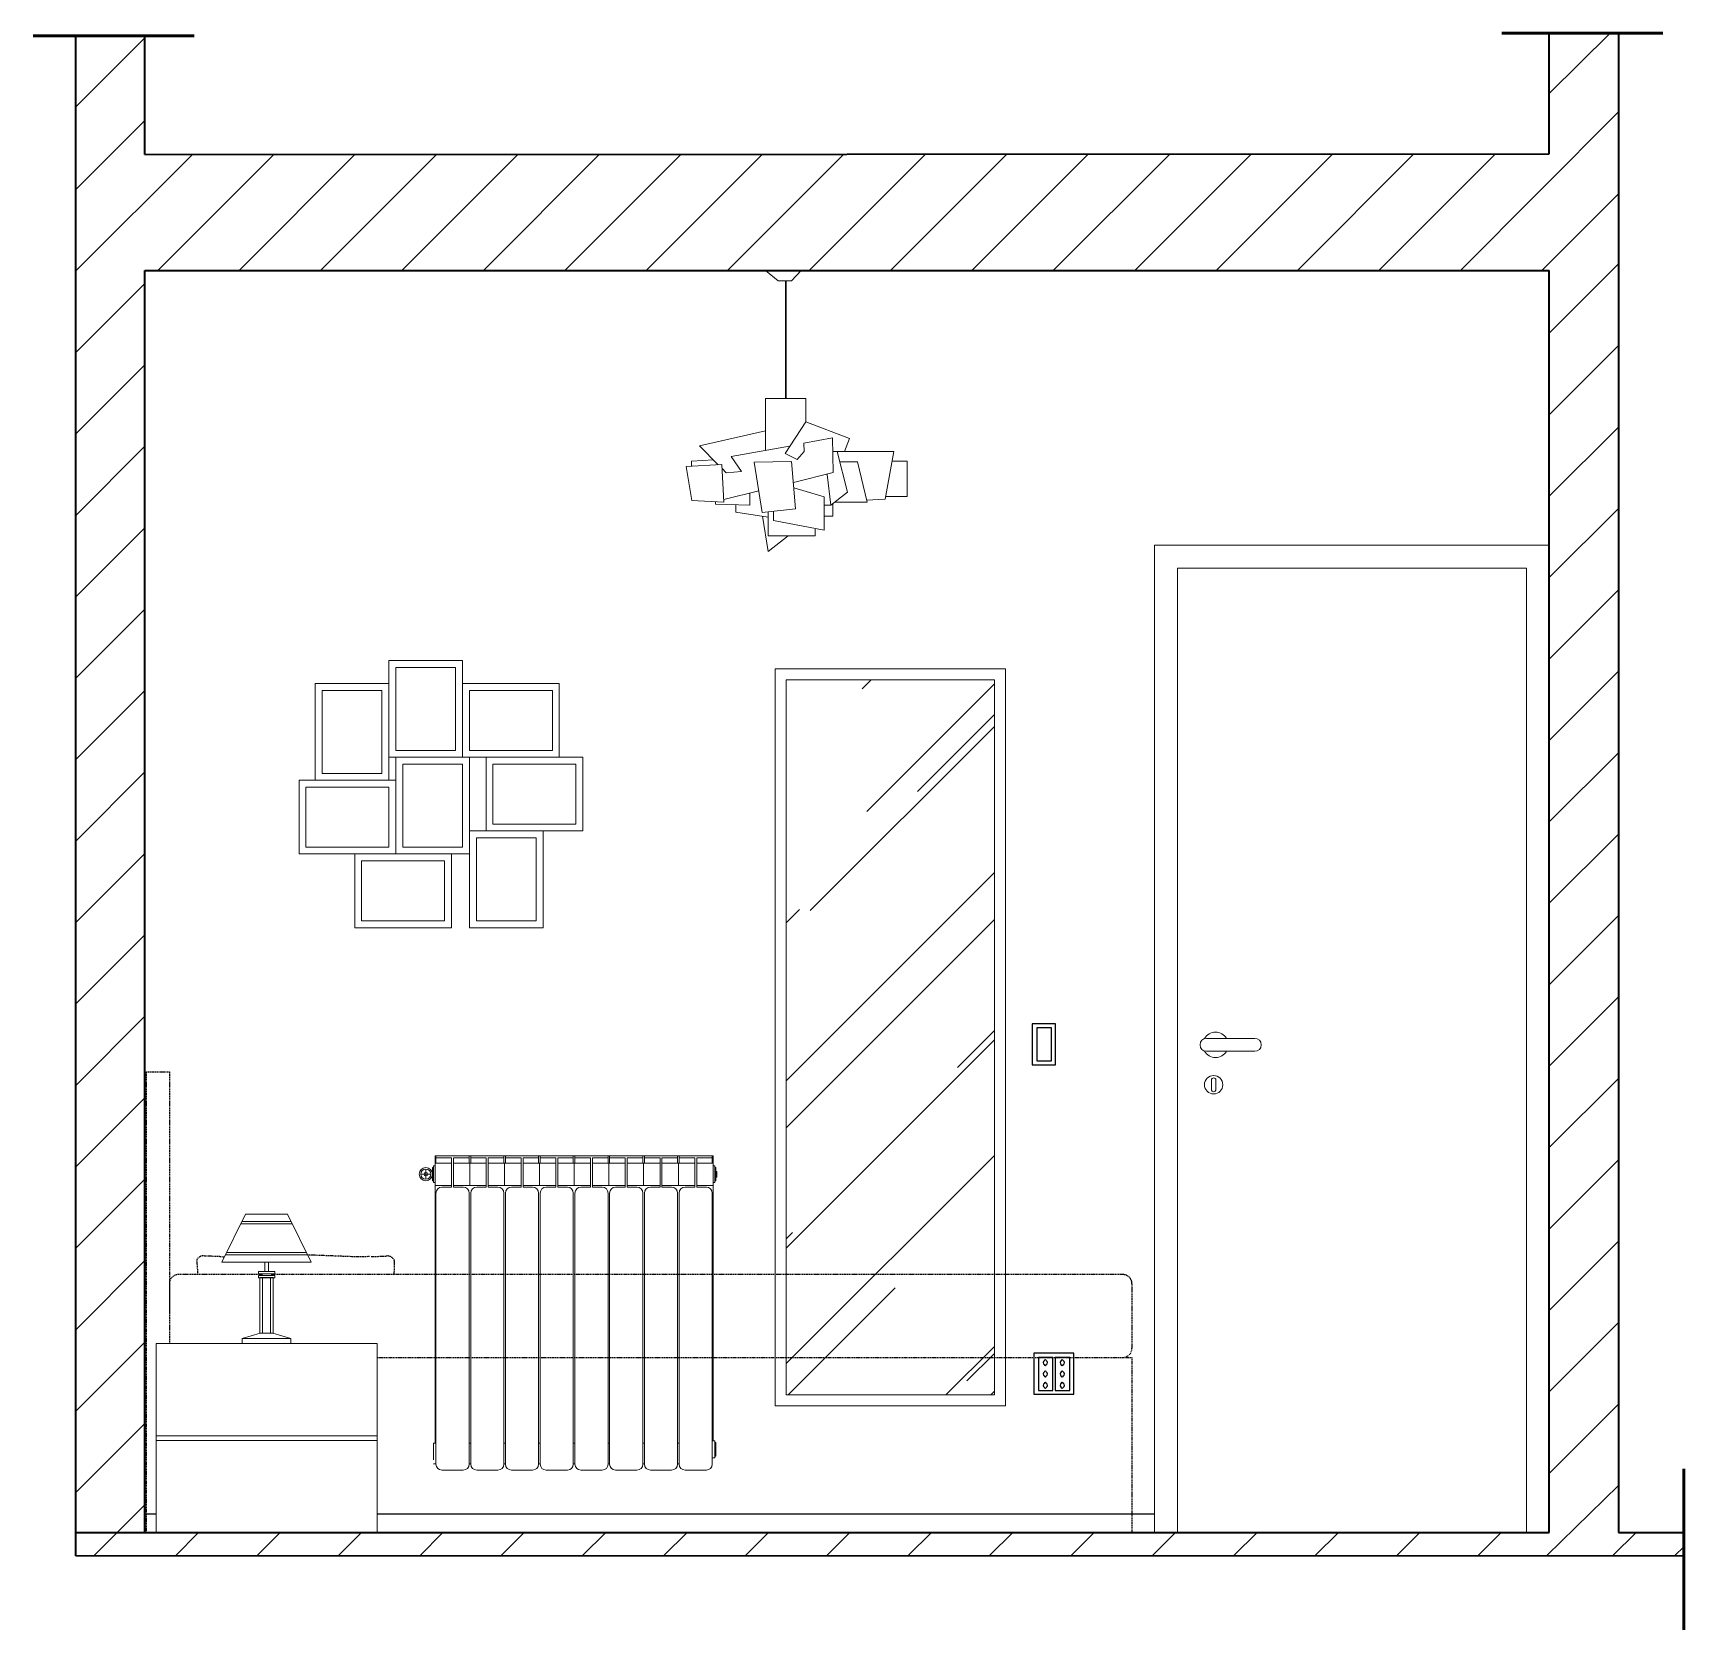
# Model space of a CAD drawing. Header units: millimetres. Extents: x 3179 to 4333, y 961 to 2155.
# Drawn here: x 3582.8 to 3941.2, y 1353.1 to 1699.7 of the extents above; entities that cross this region are included whole.
import ezdxf

# ---------------------------------------------------------------- set-up
doc = ezdxf.new("R2010")
doc.units = ezdxf.units.MM
doc.linetypes.add('ACAD_ISO10W100', pattern=[18, 12, -3, 0, -3])
doc.linetypes.add('HIDDEN', pattern=[0.375, 0.25, -0.125])
for name, color, linetype, lineweight in [('A-FURN', 8, 'Continuous', 18), ('A-GLAZ-FULL', 4, 'Continuous', 25), ('A-WALL-FULL-EXT', 3, 'Continuous', 35), ('A-WALL-FULL-EXTR', 3, 'Continuous', 35), ('linee guida', 1, 'Continuous', 18), ('QUOTE', 5, 'Continuous', 13)]:
    doc.layers.add(name, color=color, linetype=linetype, lineweight=lineweight)
doc.layers.add('A-FURN2', color=2, linetype='Continuous')
doc.layers.add('TRATTEGGIO', color=249, linetype='ACAD_ISO10W100')

msp = doc.modelspace()

# ---------------------------------------------------------------- hatches: boundary and pattern name
at = {"layer": 'A-FURN'}
h = msp.add_hatch(dxfattribs=at)
h.set_pattern_fill('AR-RROOF', color=256, scale=1.424819, angle=45, style=0)
h.set_pattern_definition([(45, (-742009.27, -295283.046), (30.7085711, 81.889523), [542.855972, -72.380796, 180.95199, -36.190398]), (45, (-741988.03, -295236.216), (-59.625809, 8.444857), [108.571194, -11.942831, 217.142389, -27.142799]), (45, (-742018.226, -295248.5), (115.9248561, 150.2160939), [289.523185, -50.6665574, 144.761593, -36.190398])])
h.paths.add_polyline_path([(3746.32, 1559.29), (3791.52, 1559.29), (3791.52, 1404.09), (3746.32, 1404.09)])

# ---------------------------------------------------------------- linework, layer by layer
msp.add_line((3607.04, 1378.22), (3607.04, 1378.22))
for p, q in [((3912, 1374.22), (3912, 1576.22)), ((3660.04, 1537.51), (3660.04, 1563.51)), ((3660.04, 1563.51), (3674.54, 1563.51)), ((3674.54, 1563.51), (3676.04, 1563.51)), ((3676.04, 1557.01), (3676.04, 1563.51)), ((3674.54, 1562.01), (3661.54, 1562.01)), ((3661.54, 1562.01), (3661.54, 1544.01)), ((3674.54, 1544.01), (3674.54, 1562.01)), ((3644.04, 1537.51), (3644.04, 1558.51)), ((3644.04, 1558.51), (3658.54, 1558.51)), ((3658.54, 1557.01), (3645.54, 1557.01)), ((3645.54, 1557.01), (3645.54, 1539.01)), ((3658.54, 1558.51), (3660.04, 1558.51)), ((3658.54, 1539.01), (3658.54, 1557.01)), ((3676.04, 1558.51), (3697.04, 1558.51)), ((3676.04, 1542.51), (3676.04, 1557.01)), ((3695.54, 1557.01), (3677.54, 1557.01)), ((3677.54, 1557.01), (3677.54, 1544.01)), ((3695.54, 1544.01), (3695.54, 1557.01)), ((3697.04, 1558.51), (3697.04, 1542.51)), ((3660.04, 1552.01), (3660.04, 1553.51)), ((3660.04, 1542.51), (3676.04, 1542.51)), ((3661.54, 1544.01), (3674.54, 1544.01)), ((3661.54, 1521.51), (3661.54, 1542.51)), ((3702.14, 1542.51), (3676.04, 1542.51)), ((3676.04, 1542.51), (3677.54, 1542.51)), ((3677.54, 1544.01), (3695.54, 1544.01)), ((3677.54, 1542.51), (3677.54, 1521.51)), ((3681.14, 1541.01), (3681.14, 1542.51)), ((3702.14, 1542.51), (3702.14, 1526.51)), ((3645.54, 1539.01), (3658.54, 1539.01)), ((3676.04, 1541.01), (3663.04, 1541.01)), ((3663.04, 1541.01), (3663.04, 1523.01)), ((3676.04, 1523.01), (3676.04, 1541.01)), ((3681.14, 1526.51), (3681.14, 1541.01)), ((3700.64, 1541.01), (3682.64, 1541.01)), ((3682.64, 1541.01), (3682.64, 1528.01)), ((3700.64, 1528.01), (3700.64, 1541.01)), ((3640.54, 1536.01), (3640.54, 1537.51)), ((3640.54, 1537.51), (3661.54, 1537.51)), ((3640.54, 1521.51), (3640.54, 1536.01)), ((3660.04, 1536.01), (3642.04, 1536.01)), ((3642.04, 1536.01), (3642.04, 1523.01)), ((3660.04, 1523.01), (3660.04, 1536.01)), ((3661.54, 1537.51), (3661.54, 1521.51)), ((3682.64, 1528.01), (3700.64, 1528.01)), ((3677.54, 1526.51), (3702.14, 1526.51)), ((3692.04, 1525.01), (3679.04, 1525.01)), ((3679.04, 1525.01), (3679.04, 1507.01)), ((3692.04, 1507.01), (3692.04, 1525.01)), ((3693.54, 1526.51), (3693.54, 1505.51)), ((3640.54, 1521.51), (3661.54, 1521.51)), ((3642.04, 1523.01), (3660.04, 1523.01)), ((3652.63, 1520.01), (3652.63, 1521.51)), ((3652.63, 1505.51), (3652.63, 1520.01)), ((3672.13, 1520.01), (3654.13, 1520.01)), ((3654.13, 1520.01), (3654.13, 1507.01)), ((3677.54, 1521.51), (3661.54, 1521.51)), ((3663.04, 1523.01), (3676.04, 1523.01)), ((3672.13, 1507.01), (3672.13, 1520.01)), ((3673.63, 1521.51), (3673.63, 1505.51)), ((3677.54, 1505.51), (3677.54, 1521.51)), ((3654.13, 1507.01), (3672.13, 1507.01)), ((3679.04, 1507.01), (3692.04, 1507.01)), ((3652.63, 1505.51), (3673.63, 1505.51)), ((3693.54, 1505.51), (3677.54, 1505.51)), ((3670.1, 1423.75), (3670.1, 1455.99)), ((3677.64, 1455.99), (3670.1, 1455.99)), ((3670.27, 1454.39), (3670.27, 1455.99)), ((3673.65, 1455.55), (3670.27, 1455.55)), ((3673.65, 1449.2), (3673.65, 1455.55)), ((3677.47, 1455.55), (3674.08, 1455.55)), ((3674.08, 1449.2), (3674.08, 1455.55)), ((3677.47, 1454.39), (3677.47, 1455.99)), ((3677.64, 1455.99), (3685.18, 1455.99)), ((3677.81, 1454.39), (3677.81, 1455.99)), ((3677.81, 1455.55), (3681.19, 1455.55)), ((3681.19, 1449.2), (3681.19, 1455.55)), ((3681.63, 1455.55), (3685.01, 1455.55)), ((3681.63, 1449.2), (3681.63, 1455.55)), ((3685.01, 1454.39), (3685.01, 1455.99)), ((3692.72, 1455.99), (3685.18, 1455.99)), ((3685.36, 1454.39), (3685.36, 1455.99)), ((3688.74, 1455.55), (3685.36, 1455.55)), ((3688.74, 1449.2), (3688.74, 1455.55)), ((3692.55, 1455.55), (3689.17, 1455.55)), ((3689.17, 1449.2), (3689.17, 1455.55)), ((3692.55, 1454.39), (3692.55, 1455.99)), ((3692.72, 1455.99), (3700.27, 1455.99)), ((3692.9, 1454.39), (3692.9, 1455.99)), ((3692.9, 1455.55), (3696.28, 1455.55)), ((3696.28, 1449.2), (3696.28, 1455.55)), ((3696.71, 1455.55), (3700.09, 1455.55)), ((3696.71, 1449.2), (3696.71, 1455.55)), ((3700.09, 1454.39), (3700.09, 1455.99)), ((3707.81, 1455.99), (3700.27, 1455.99)), ((3700.44, 1454.39), (3700.44, 1455.99)), ((3703.82, 1455.55), (3700.44, 1455.55)), ((3703.82, 1449.2), (3703.82, 1455.55)), ((3707.64, 1455.55), (3704.26, 1455.55)), ((3704.26, 1449.2), (3704.26, 1455.55)), ((3707.64, 1454.39), (3707.64, 1455.99)), ((3707.81, 1455.99), (3715.35, 1455.99)), ((3707.98, 1454.39), (3707.98, 1455.99)), ((3707.98, 1455.55), (3711.36, 1455.55)), ((3711.36, 1449.2), (3711.36, 1455.55)), ((3711.8, 1455.55), (3715.18, 1455.55)), ((3711.8, 1449.2), (3711.8, 1455.55)), ((3715.18, 1454.39), (3715.18, 1455.99)), ((3722.9, 1455.99), (3715.35, 1455.99)), ((3715.53, 1454.39), (3715.53, 1455.99)), ((3718.91, 1455.55), (3715.53, 1455.55)), ((3718.91, 1449.2), (3718.91, 1455.55)), ((3722.72, 1455.55), (3719.34, 1455.55)), ((3719.34, 1449.2), (3719.34, 1455.55)), ((3722.72, 1454.39), (3722.72, 1455.99)), ((3722.9, 1455.99), (3730.44, 1455.99)), ((3723.07, 1454.39), (3723.07, 1455.99)), ((3723.07, 1455.55), (3726.45, 1455.55)), ((3726.45, 1449.2), (3726.45, 1455.55)), ((3726.88, 1455.55), (3730.26, 1455.55)), ((3726.88, 1449.2), (3726.88, 1455.55)), ((3730.26, 1454.39), (3730.26, 1455.99)), ((3730.44, 1423.75), (3730.44, 1455.99)), ((3666.96, 1452), (3669.16, 1452)), ((3668.06, 1450.9), (3668.06, 1453.09)), ((3669.72, 1453.48), (3669.48, 1453.48)), ((3669.48, 1452.62), (3669.48, 1453.48)), ((3669.48, 1450.55), (3669.48, 1452.62)), ((3669.72, 1450.19), (3669.72, 1453.84)), ((3670.1, 1453.84), (3669.72, 1453.84)), ((3670.1, 1454.41), (3670.1, 1449.59)), ((3670.1, 1454.41), (3670.1, 1449.59)), ((3673.65, 1454.39), (3670.1, 1454.39)), ((3677.64, 1454.39), (3674.08, 1454.39)), ((3677.64, 1454.39), (3681.19, 1454.39)), ((3677.64, 1454.39), (3677.64, 1449.53)), ((3677.64, 1454.39), (3677.64, 1449.53)), ((3681.63, 1454.39), (3685.18, 1454.39)), ((3688.74, 1454.39), (3685.18, 1454.39)), ((3685.18, 1454.39), (3685.18, 1449.53)), ((3685.18, 1454.39), (3685.18, 1449.53)), ((3685.18, 1454.39), (3685.18, 1449.53)), ((3685.18, 1454.39), (3685.18, 1449.53)), ((3692.72, 1454.39), (3689.17, 1454.39)), ((3692.72, 1454.39), (3692.72, 1449.53)), ((3692.72, 1454.39), (3696.28, 1454.39)), ((3692.72, 1454.39), (3692.72, 1449.53)), ((3696.71, 1454.39), (3700.27, 1454.39)), ((3700.27, 1454.39), (3700.27, 1449.53)), ((3700.27, 1454.39), (3700.27, 1449.53)), ((3703.82, 1454.39), (3700.27, 1454.39)), ((3700.27, 1454.39), (3700.27, 1449.53)), ((3700.27, 1454.39), (3700.27, 1449.53)), ((3707.81, 1454.39), (3704.26, 1454.39)), ((3707.81, 1454.39), (3711.36, 1454.39)), ((3707.81, 1454.39), (3707.81, 1449.53)), ((3707.81, 1454.39), (3707.81, 1449.53)), ((3711.8, 1454.39), (3715.35, 1454.39)), ((3715.35, 1454.39), (3715.35, 1449.53)), ((3715.35, 1454.39), (3715.35, 1449.53)), ((3718.91, 1454.39), (3715.35, 1454.39)), ((3715.35, 1454.39), (3715.35, 1449.53)), ((3715.35, 1454.39), (3715.35, 1449.53)), ((3722.9, 1454.39), (3719.34, 1454.39)), ((3722.9, 1454.39), (3722.9, 1449.53)), ((3722.9, 1454.39), (3726.45, 1454.39)), ((3722.9, 1454.39), (3722.9, 1449.53)), ((3726.88, 1454.39), (3730.44, 1454.39)), ((3730.44, 1454.39), (3730.44, 1449.57)), ((3730.44, 1454.39), (3730.44, 1449.57)), ((3730.44, 1453.83), (3730.81, 1453.83)), ((3730.81, 1450.17), (3730.81, 1453.83)), ((3730.81, 1453.47), (3731.05, 1453.47)), ((3731.05, 1450.53), (3731.05, 1453.47)), ((3731.05, 1452.61), (3731.28, 1452.61)), ((3731.28, 1452.61), (3731.28, 1452.61)), ((3731.28, 1452.61), (3731.28, 1451.39)), ((3669.72, 1450.55), (3669.48, 1450.55)), ((3670.1, 1450.19), (3669.72, 1450.19)), ((3673.65, 1449.53), (3670.1, 1449.53)), ((3673.65, 1449.2), (3671.57, 1449.2)), ((3677.64, 1449.53), (3674.08, 1449.53)), ((3674.08, 1449.2), (3676.17, 1449.2)), ((3677.64, 1449.53), (3681.19, 1449.53)), ((3681.19, 1449.2), (3679.11, 1449.2)), ((3681.63, 1449.53), (3685.18, 1449.53)), ((3681.63, 1449.2), (3683.71, 1449.2)), ((3688.74, 1449.53), (3685.18, 1449.53)), ((3688.74, 1449.2), (3686.65, 1449.2)), ((3692.72, 1449.53), (3689.17, 1449.53)), ((3689.17, 1449.2), (3691.25, 1449.2)), ((3692.72, 1449.53), (3696.28, 1449.53)), ((3696.28, 1449.2), (3694.2, 1449.2)), ((3696.71, 1449.53), (3700.27, 1449.53)), ((3696.71, 1449.2), (3698.79, 1449.2)), ((3703.82, 1449.53), (3700.27, 1449.53)), ((3703.82, 1449.2), (3701.74, 1449.2)), ((3707.81, 1449.53), (3704.26, 1449.53)), ((3704.26, 1449.2), (3706.34, 1449.2)), ((3707.81, 1449.53), (3711.36, 1449.53)), ((3711.36, 1449.2), (3709.28, 1449.2)), ((3711.8, 1449.53), (3715.35, 1449.53)), ((3711.8, 1449.2), (3713.88, 1449.2)), ((3718.91, 1449.53), (3715.35, 1449.53)), ((3718.91, 1449.2), (3716.83, 1449.2)), ((3722.9, 1449.53), (3719.34, 1449.53)), ((3719.34, 1449.2), (3721.42, 1449.2)), ((3722.9, 1449.53), (3726.45, 1449.53)), ((3726.45, 1449.2), (3724.37, 1449.2)), ((3726.88, 1449.53), (3730.44, 1449.53)), ((3726.88, 1449.2), (3728.97, 1449.2)), ((3730.44, 1450.17), (3730.81, 1450.17)), ((3730.81, 1450.53), (3731.05, 1450.53)), ((3731.05, 1451.39), (3731.28, 1451.39)), ((3670.27, 1447.9), (3670.27, 1423.75)), ((3677.47, 1447.9), (3677.47, 1423.75)), ((3677.81, 1447.9), (3677.81, 1423.75)), ((3685.01, 1447.9), (3685.01, 1423.75)), ((3685.36, 1447.9), (3685.36, 1423.75)), ((3692.55, 1447.9), (3692.55, 1423.75)), ((3692.9, 1447.9), (3692.9, 1423.75)), ((3700.09, 1447.9), (3700.09, 1423.75)), ((3700.44, 1447.9), (3700.44, 1423.75)), ((3707.64, 1447.9), (3707.64, 1423.75)), ((3707.98, 1447.9), (3707.98, 1423.75)), ((3715.18, 1447.9), (3715.18, 1423.75)), ((3715.53, 1447.9), (3715.53, 1423.75)), ((3722.72, 1447.9), (3722.72, 1423.75)), ((3723.07, 1447.9), (3723.07, 1423.75)), ((3730.26, 1447.9), (3730.26, 1423.75)), ((3623.79, 1432.9), (3628.91, 1443.31)), ((3627.89, 1441.23), (3639.09, 1441.23)), ((3628.15, 1441.76), (3638.83, 1441.76)), ((3628.91, 1443.31), (3638.06, 1443.31)), ((3643.19, 1432.9), (3638.06, 1443.31)), ((3624.55, 1434.46), (3642.42, 1434.46)), ((3624.81, 1434.98), (3642.16, 1434.98)), ((3623.79, 1432.9), (3643.19, 1432.9)), ((3635.25, 1430.86), (3631.72, 1430.86)), ((3631.72, 1430.86), (3631.72, 1430.37)), ((3631.72, 1430.37), (3635.25, 1430.37)), ((3634.53, 1430.38), (3632.51, 1430.38)), ((3632.51, 1430.38), (3632.51, 1430.03)), ((3633.87, 1432.89), (3633.12, 1432.89)), ((3633.12, 1432.89), (3633.12, 1430.86)), ((3633.12, 1430.86), (3633.87, 1430.86)), ((3633.87, 1430.86), (3633.87, 1432.89)), ((3634.53, 1430.03), (3634.53, 1430.38)), ((3635.25, 1430.37), (3635.25, 1430.86)), ((3607.04, 1412.22), (3607.04, 1430.22)), ((3635.25, 1430.02), (3631.72, 1430.02)), ((3631.72, 1430.02), (3631.72, 1429.53)), ((3631.72, 1429.53), (3635.25, 1429.53)), ((3632.02, 1417.51), (3632.02, 1429.55)), ((3632.02, 1429.55), (3634.92, 1429.55)), ((3632.51, 1430.03), (3634.53, 1430.03)), ((3632.58, 1417.51), (3632.58, 1429.55)), ((3634.37, 1429.55), (3634.37, 1417.51)), ((3634.92, 1429.55), (3634.92, 1417.51)), ((3635.25, 1429.53), (3635.25, 1430.02)), ((3670.1, 1405.27), (3670.1, 1423.75)), ((3670.27, 1423.75), (3670.27, 1405.27)), ((3677.47, 1405.27), (3677.47, 1423.75)), ((3677.81, 1423.75), (3677.81, 1405.27)), ((3685.01, 1405.27), (3685.01, 1423.75)), ((3685.36, 1423.75), (3685.36, 1405.27)), ((3692.55, 1405.27), (3692.55, 1423.75)), ((3692.9, 1423.75), (3692.9, 1405.27)), ((3700.09, 1405.27), (3700.09, 1423.75)), ((3700.44, 1423.75), (3700.44, 1405.27)), ((3707.64, 1405.27), (3707.64, 1423.75)), ((3707.98, 1423.75), (3707.98, 1405.27)), ((3715.18, 1405.27), (3715.18, 1423.75)), ((3715.53, 1423.75), (3715.53, 1405.27)), ((3722.72, 1405.27), (3722.72, 1423.75)), ((3723.07, 1423.75), (3723.07, 1405.27)), ((3730.26, 1405.27), (3730.26, 1423.75)), ((3730.44, 1405.27), (3730.44, 1423.75)), ((3628.22, 1416.33), (3632.1, 1417.5)), ((3628.22, 1416.33), (3638.75, 1416.33)), ((3628.22, 1416.33), (3628.22, 1415.22)), ((3634.92, 1417.51), (3632.02, 1417.51)), ((3632.1, 1417.5), (3634.87, 1417.5)), ((3638.75, 1416.33), (3634.87, 1417.5)), ((3638.75, 1416.33), (3638.75, 1415.22)), ((3609.49, 1374.22), (3609.49, 1415.22)), ((3609.49, 1415.22), (3657.49, 1415.22)), ((3628.22, 1415.22), (3638.75, 1415.22)), ((3657.49, 1415.22), (3657.49, 1374.22)), ((3607.04, 1374.22), (3607.04, 1412.22)), ((3670.1, 1393.63), (3670.1, 1405.27)), ((3670.27, 1405.27), (3670.27, 1389.06)), ((3677.47, 1405.27), (3677.47, 1389.06)), ((3677.81, 1405.27), (3677.81, 1389.06)), ((3685.01, 1405.27), (3685.01, 1389.06)), ((3685.36, 1405.27), (3685.36, 1389.06)), ((3692.55, 1405.27), (3692.55, 1389.06)), ((3692.9, 1405.27), (3692.9, 1389.06)), ((3700.09, 1405.27), (3700.09, 1389.06)), ((3700.44, 1405.27), (3700.44, 1389.06)), ((3707.64, 1405.27), (3707.64, 1389.06)), ((3707.98, 1405.27), (3707.98, 1389.06)), ((3715.18, 1405.27), (3715.18, 1389.06)), ((3715.53, 1405.27), (3715.53, 1389.06)), ((3722.72, 1405.27), (3722.72, 1389.06)), ((3723.07, 1405.27), (3723.07, 1389.06)), ((3730.26, 1405.27), (3730.26, 1389.06)), ((3730.44, 1394.09), (3730.44, 1405.27)), ((3609.49, 1395.22), (3657.49, 1395.22)), ((3657.49, 1394.22), (3609.49, 1394.22)), ((3670.27, 1393.63), (3669.72, 1393.63)), ((3669.72, 1389.97), (3669.72, 1393.63)), ((3677.47, 1393.63), (3677.64, 1393.63)), ((3677.81, 1393.63), (3677.64, 1393.63)), ((3685.01, 1393.63), (3685.18, 1393.63)), ((3685.36, 1393.63), (3685.18, 1393.63)), ((3692.55, 1393.63), (3692.72, 1393.63)), ((3692.9, 1393.63), (3692.72, 1393.63)), ((3700.1, 1393.63), (3700.27, 1393.63)), ((3700.44, 1393.63), (3700.27, 1393.63)), ((3707.64, 1393.63), (3707.81, 1393.63)), ((3707.98, 1393.63), (3707.81, 1393.63)), ((3715.18, 1393.63), (3715.35, 1393.63)), ((3715.53, 1393.63), (3715.35, 1393.63)), ((3722.72, 1393.63), (3722.9, 1393.63)), ((3723.07, 1393.63), (3722.9, 1393.63)), ((3730.24, 1394.09), (3730.42, 1394.09)), ((3730.24, 1394.09), (3730.79, 1394.09)), ((3730.42, 1394.09), (3730.42, 1394.09)), ((3730.79, 1390.44), (3730.79, 1394.09)), ((3730.79, 1393.73), (3731.03, 1393.73)), ((3731.03, 1390.8), (3731.03, 1393.73)), ((3670.27, 1389.09), (3669.72, 1389.09)), ((3676.17, 1387.76), (3671.57, 1387.76)), ((3677.47, 1389.09), (3677.64, 1389.09)), ((3677.81, 1389.09), (3677.64, 1389.09)), ((3679.11, 1387.76), (3683.71, 1387.76)), ((3685.01, 1389.09), (3685.18, 1389.09)), ((3685.36, 1389.09), (3685.18, 1389.09)), ((3691.25, 1387.76), (3686.65, 1387.76)), ((3692.55, 1389.09), (3692.72, 1389.09)), ((3692.9, 1389.09), (3692.72, 1389.09)), ((3694.2, 1387.76), (3698.79, 1387.76)), ((3700.09, 1389.09), (3700.27, 1389.09)), ((3700.44, 1389.09), (3700.27, 1389.09)), ((3706.34, 1387.76), (3701.74, 1387.76)), ((3707.64, 1389.09), (3707.81, 1389.09)), ((3707.98, 1389.09), (3707.81, 1389.09)), ((3709.28, 1387.76), (3713.88, 1387.76)), ((3715.18, 1389.09), (3715.35, 1389.09)), ((3715.53, 1389.09), (3715.35, 1389.09)), ((3721.42, 1387.76), (3716.83, 1387.76)), ((3722.72, 1389.09), (3722.9, 1389.09)), ((3723.07, 1389.09), (3722.9, 1389.09)), ((3724.37, 1387.76), (3728.97, 1387.76)), ((3730.24, 1390.44), (3730.79, 1390.44)), ((3730.79, 1390.8), (3731.03, 1390.8))]:
    msp.add_line(p, q, dxfattribs=at)
for points in [[(3749.56, 1648.21), (3741.81, 1648.18)], [(3741.81, 1648.18), (3741.81, 1648.18), (3744.6, 1645.92)], [(3744.6, 1645.92), (3747.46, 1645.92)], [(3746.22, 1645.92), (3745.84, 1645.92)], [(3746.15, 1645.92), (3746.15, 1620.39)], [(3746.3, 1645.92), (3746.3, 1620.39)], [(3749.56, 1648.21), (3749.56, 1648.21), (3747.46, 1645.92)], [(3750.6, 1615.3), (3750.6, 1620.39), (3741.85, 1620.39), (3741.85, 1609.14)], [(3741.85, 1613.34), (3727.49, 1610.12), (3731.56, 1606.01)], [(3747.86, 1602.12), (3756.48, 1604.33), (3756.33, 1611.82), (3750.11, 1610.7), (3750.19, 1608.9), (3748.7, 1607.17), (3746.07, 1608.45), (3750.6, 1615.3), (3760.08, 1611.67), (3758.95, 1608.87)], [(3747.03, 1610.04), (3734.38, 1607.83), (3736.58, 1604.52), (3733.27, 1604.27)], [(3730.51, 1607.07), (3725.77, 1606.77), (3725.77, 1605.68)], [(3755.21, 1603.87), (3755.98, 1597.21), (3759.64, 1600.04), (3757.35, 1608.87)], [(3756.39, 1608.87), (3769.66, 1608.87), (3767.77, 1598.56), (3763.77, 1598.33)], [(3756.82, 1597.86), (3763.88, 1597.86), (3761.82, 1606.63), (3757.93, 1606.63)], [(3769.27, 1606.75), (3772.61, 1606.75), (3772.61, 1599.09), (3767.87, 1599.09)], [(3732.38, 1605.17), (3733.27, 1604.27)], [(3738.41, 1599.88), (3738.41, 1597.21), (3730.98, 1597.44), (3730.98, 1597.99)], [(3732.8, 1598.49), (3740.37, 1600.36)], [(3747.94, 1601.03), (3754.53, 1599.01), (3754.53, 1591.82), (3743.52, 1593.92), (3743.52, 1595.92)], [(3735.34, 1597.31), (3735.34, 1595.74), (3742.39, 1594.66)], [(3752.59, 1592.05), (3752.59, 1590.55), (3742.39, 1590.55), (3742.39, 1595.79)], [(3754.51, 1594.85), (3756.45, 1594.85), (3756.45, 1597.57)], [(3755.98, 1597.21), (3754.53, 1597.21)], [(3746.76, 1590.55), (3742.36, 1587.19), (3741.19, 1594.84)]]:
    msp.add_lwpolyline(points, dxfattribs=at)
for points in [[(3732.34, 1606.05), (3724.61, 1605.63), (3725.8, 1598.24), (3732.76, 1597.9)], [(3741.12, 1595.64), (3748.31, 1596.47), (3747.49, 1606.73), (3739.32, 1606.58)], [(3743.92, 1401.69), (3743.92, 1561.69), (3793.92, 1561.69), (3793.92, 1401.69)], [(3746.32, 1404.09), (3746.32, 1559.29), (3791.52, 1559.29), (3791.52, 1404.09)]]:
    msp.add_lwpolyline(points, close=True, dxfattribs=at)
for radius in [1.42, 1.1, 0.382]:
    msp.add_circle((3668.06, 1452), radius, dxfattribs=at)
for centre, start, end in [((3671.57, 1447.9), 90, 180), ((3676.17, 1447.9), 0, 90), ((3679.11, 1447.9), 90, 180), ((3683.71, 1447.9), 0, 90), ((3686.65, 1447.9), 90, 180), ((3691.25, 1447.9), 0, 90), ((3694.2, 1447.9), 90, 180), ((3698.79, 1447.9), 0, 90), ((3701.74, 1447.9), 90, 180), ((3706.34, 1447.9), 0, 90), ((3709.28, 1447.9), 90, 180), ((3713.88, 1447.9), 0, 90), ((3716.83, 1447.9), 90, 180), ((3721.42, 1447.9), 0, 90), ((3724.37, 1447.9), 90, 180), ((3728.97, 1447.9), 0, 90), ((3671.57, 1389.06), 180, 270), ((3676.17, 1389.06), 270, 0), ((3679.11, 1389.06), 180, 270), ((3683.71, 1389.06), 270, 0), ((3686.65, 1389.06), 180, 270), ((3691.25, 1389.06), 270, 0), ((3694.2, 1389.06), 180, 270), ((3698.79, 1389.06), 270, 0), ((3701.74, 1389.06), 180, 270), ((3706.34, 1389.06), 270, 0), ((3709.28, 1389.06), 180, 270), ((3713.88, 1389.06), 270, 0), ((3716.83, 1389.06), 180, 270), ((3721.42, 1389.06), 270, 0), ((3724.37, 1389.06), 180, 270), ((3728.97, 1389.06), 270, 0)]:
    msp.add_arc(centre, 1.3, start, end, dxfattribs=at)
at = {"layer": 'A-FURN2', "lineweight": 50}
for p, q in [((3901.68, 1699.73), (3936.68, 1699.73)), ((3582.78, 1699.1), (3617.78, 1699.1)), ((3941.24, 1388.06), (3941.24, 1353.06))]:
    msp.add_line(p, q, dxfattribs=at)
at = {"layer": 'A-GLAZ-FULL'}
for p, q in [((3804.78, 1484.67), (3799.74, 1484.67)), ((3799.74, 1484.67), (3799.74, 1475.77)), ((3804.78, 1475.77), (3804.78, 1484.67)), ((3799.74, 1475.77), (3804.78, 1475.77)), ((3808.75, 1413.13), (3800.1, 1413.13)), ((3800.1, 1413.13), (3800.1, 1404.22)), ((3808.75, 1404.22), (3808.75, 1413.13)), ((3800.1, 1404.22), (3808.75, 1404.22)), ((3609.49, 1378.22), (3607.39, 1378.22)), ((3826.29, 1378.22), (3657.49, 1378.22))]:
    msp.add_line(p, q, dxfattribs=at)
for points in [[(3803.9, 1483.76), (3800.75, 1483.76), (3800.75, 1476.6), (3803.9, 1476.6)], [(3804.23, 1412.21), (3801.07, 1412.21), (3801.07, 1405.05), (3804.23, 1405.05)], [(3804.23, 1412.21), (3801.07, 1412.21), (3801.07, 1405.05), (3804.23, 1405.05)], [(3807.87, 1412.21), (3804.71, 1412.21), (3804.71, 1405.05), (3807.87, 1405.05)]]:
    msp.add_lwpolyline(points, close=True, dxfattribs=at)
for centre, start, end in [((3802.59, 1411.09), 113.8912, 245.6757), ((3802.59, 1408.65), 113.8912, 245.6757), ((3802.59, 1411.09), 293.7997, 66.6334), ((3802.59, 1408.65), 293.7997, 66.6334), ((3806.24, 1411.09), 113.8912, 245.6757), ((3806.24, 1408.65), 113.8912, 245.6757), ((3806.24, 1411.09), 293.7997, 66.6334), ((3806.24, 1408.65), 293.7997, 66.6334), ((3802.59, 1406.15), 113.8912, 245.6757), ((3802.59, 1406.15), 293.7997, 66.6334), ((3806.24, 1406.15), 113.8912, 245.6757), ((3806.24, 1406.15), 293.7997, 66.6334)]:
    msp.add_arc(centre, 0.478, start, end, dxfattribs=at)
at = {"layer": 'A-GLAZ-FULL', "extrusion": (0, 0, -1)}
for centre, start_param, end_param in [((3802.59, 1411.09), 5.42058, 7.142383), ((3802.59, 1411.09), 8.545266, 10.307697), ((3802.59, 1408.65), 5.42058, 7.142383), ((3806.23, 1411.09), 5.42058, 7.142383), ((3806.23, 1411.09), 8.545266, 10.307697), ((3806.23, 1408.65), 5.42058, 7.142383), ((3802.59, 1408.65), 8.545266, 10.307697), ((3802.59, 1406.15), 5.42058, 7.142383), ((3802.59, 1406.15), 8.545266, 10.307697), ((3806.23, 1408.65), 8.545266, 10.307697), ((3806.23, 1406.15), 5.42058, 7.142383), ((3806.23, 1406.15), 8.545266, 10.307697)]:
    msp.add_ellipse(centre, major_axis=(0, 0.678), ratio=0.372094, start_param=start_param, end_param=end_param, dxfattribs=at)
at = {"layer": 'A-WALL-FULL-EXT'}
for p, q in [((3592.04, 1369.18), (3592.04, 1698.92)), ((3607.04, 1673.39), (3912, 1673.48)), ((3607.04, 1374.22), (3607.04, 1648.18))]:
    msp.add_line(p, q, dxfattribs=at)
at = {"layer": 'A-WALL-FULL-EXTR'}
for p, q in [((3912, 1673.48), (3912, 1699.73)), ((3927.02, 1699.73), (3927.04, 1374.22)), ((3607.04, 1673.39), (3607.04, 1698.92)), ((3607.04, 1648.18), (3912, 1648.18)), ((3912, 1374.22), (3912, 1648.18)), ((3592.04, 1374.22), (3912, 1374.22)), ((3927.04, 1374.22), (3941.24, 1374.23)), ((3592.04, 1369.18), (3941.13, 1369.19))]:
    msp.add_line(p, q, dxfattribs=at)
at = {"layer": 'linee guida', "linetype": 'Continuous'}
for p, q in [((3912, 1686.6), (3925.23, 1699.73)), ((3592.04, 1683.71), (3607.04, 1698.71)), ((3892.69, 1648.18), (3927.01, 1682.6)), ((3592.04, 1665.73), (3607.04, 1680.73)), ((3592.17, 1648.18), (3617.38, 1673.39)), ((3609.85, 1648.18), (3635.06, 1673.39)), ((3627.53, 1648.18), (3652.75, 1673.4)), ((3645.21, 1648.18), (3670.43, 1673.41)), ((3662.88, 1648.18), (3688.11, 1673.41)), ((3680.56, 1648.18), (3705.79, 1673.42)), ((3698.24, 1648.18), (3723.48, 1673.42)), ((3715.92, 1648.18), (3741.16, 1673.43)), ((3733.59, 1648.18), (3758.84, 1673.43)), ((3751.27, 1648.18), (3776.53, 1673.44)), ((3768.95, 1648.18), (3794.21, 1673.44)), ((3786.63, 1648.18), (3811.89, 1673.45)), ((3804.3, 1648.18), (3829.58, 1673.45)), ((3821.98, 1648.18), (3847.26, 1673.46)), ((3839.66, 1648.18), (3864.94, 1673.46)), ((3857.34, 1648.18), (3882.62, 1673.47)), ((3875.02, 1648.18), (3900.31, 1673.47)), ((3910.37, 1648.18), (3927.01, 1664.82)), ((3912, 1634.54), (3927.01, 1649.6)), ((3592.04, 1648.05), (3592.17, 1648.18)), ((3592.04, 1630.37), (3607.04, 1645.37)), ((3912, 1616.86), (3927.01, 1631.87)), ((3592.04, 1612.7), (3607.04, 1627.7)), ((3912, 1599.18), (3927.01, 1614.2)), ((3592.04, 1595.02), (3607.04, 1610.02)), ((3912, 1581.51), (3927.01, 1596.52)), ((3592.04, 1577.34), (3607.04, 1592.34)), ((3912, 1563.83), (3927.02, 1578.85)), ((3592.04, 1559.66), (3607.04, 1574.66)), ((3912, 1546.15), (3927.02, 1561.17)), ((3592.04, 1541.99), (3607.04, 1556.99)), ((3912, 1528.47), (3927.02, 1543.49)), ((3592.04, 1524.31), (3607.04, 1539.31)), ((3912, 1510.8), (3927.02, 1525.82)), ((3592.04, 1506.63), (3607.04, 1521.63)), ((3912, 1493.12), (3927.02, 1508.14)), ((3592.04, 1488.95), (3607.04, 1503.95)), ((3912, 1475.44), (3927.03, 1490.47)), ((3592.04, 1471.27), (3607.04, 1486.27)), ((3912, 1457.76), (3927.03, 1472.79)), ((3592.04, 1453.6), (3607.04, 1468.6)), ((3912, 1440.09), (3927.03, 1455.12)), ((3592.04, 1435.92), (3607.04, 1450.92)), ((3912, 1422.41), (3927.03, 1437.44)), ((3592.04, 1418.24), (3607.04, 1433.24)), ((3912, 1404.73), (3927.04, 1419.77)), ((3592.04, 1400.56), (3607.04, 1415.56)), ((3912, 1387.05), (3927.04, 1402.09)), ((3592.04, 1382.89), (3607.04, 1397.89)), ((3911.45, 1369.19), (3927.04, 1384.42)), ((3601.06, 1374.22), (3607.04, 1380.21)), ((3596.01, 1369.18), (3601.06, 1374.22)), ((3613.69, 1369.18), (3618.73, 1374.22)), ((3631.37, 1369.18), (3636.41, 1374.22)), ((3649.05, 1369.18), (3654.09, 1374.22)), ((3666.73, 1369.18), (3671.77, 1374.22)), ((3684.41, 1369.19), (3689.44, 1374.22)), ((3702.09, 1369.19), (3707.12, 1374.22)), ((3719.76, 1369.19), (3724.8, 1374.22)), ((3737.44, 1369.19), (3742.48, 1374.22)), ((3755.12, 1369.19), (3760.15, 1374.22)), ((3772.8, 1369.19), (3777.83, 1374.22)), ((3790.48, 1369.19), (3795.51, 1374.22)), ((3808.16, 1369.19), (3813.19, 1374.22)), ((3825.84, 1369.2), (3830.87, 1374.22)), ((3843.52, 1369.2), (3848.54, 1374.22)), ((3861.2, 1369.2), (3866.22, 1374.22)), ((3878.87, 1369.2), (3883.9, 1374.22)), ((3896.55, 1369.2), (3901.58, 1374.22)), ((3925.8, 1369.19), (3930.83, 1374.21)), ((3939.29, 1369.19), (3941.24, 1371.14))]:
    msp.add_line(p, q, dxfattribs=at)
at = {"layer": 'QUOTE'}
for p, q in [((3826.29, 1374.22), (3826.29, 1588.57)), ((3826.29, 1588.57), (3912.04, 1588.57)), ((3912.04, 1374.22), (3912.04, 1588.57)), ((3907.04, 1583.57), (3831.29, 1583.57)), ((3831.29, 1583.57), (3831.29, 1374.22)), ((3907.04, 1583.57), (3907.04, 1374.22)), ((3838.31, 1481.48), (3837.56, 1481.48)), ((3838.31, 1481.48), (3840.81, 1481.48)), ((3844.18, 1481.48), (3840.81, 1481.48)), ((3837.56, 1478.68), (3844.18, 1478.68)), ((3838.31, 1478.68), (3840.81, 1478.68))]:
    msp.add_line(p, q, dxfattribs=at)
msp.add_lwpolyline([(3838.31, 1478.68), (3837.56, 1478.68, -1), (3837.56, 1481.48), (3848.06, 1481.48, -1), (3848.06, 1478.68), (3840.81, 1478.68)], format="xyb", dxfattribs=at)
msp.add_lwpolyline([(3838.62, 1472.41, -1), (3839.62, 1472.41), (3839.62, 1470.41, -1), (3838.62, 1470.41)], format="xyb", close=True, dxfattribs=at)
msp.add_circle((3839.12, 1471.41), 2, dxfattribs=at)
for start, end in [(30.6033, 150.8038), (30.6033, 150.8038), (209.1962, 329.3967)]:
    msp.add_arc((3839.56, 1480.08), 2.75, start, end, dxfattribs=at)
at = {"layer": 'TRATTEGGIO', "linetype": 'HIDDEN', "transparency": 33554572}
for p, q in [((3607.39, 1374.22), (3607.39, 1474.22)), ((3607.39, 1474.22), (3612.39, 1474.22)), ((3612.39, 1474.22), (3612.39, 1421.72)), ((3623.31, 1434.11), (3620.04, 1434.22)), ((3623.31, 1434.11), (3624.37, 1434.08)), ((3653.4, 1434.03), (3642.42, 1434.46)), ((3655.86, 1434.11), (3653.04, 1434.03)), ((3656.21, 1434.11), (3659.48, 1434.22)), ((3618.3, 1433.26), (3618.51, 1430.84)), ((3618.51, 1430.84), (3618.51, 1430.17)), ((3661.22, 1431.76), (3661.09, 1430.22)), ((3661.22, 1433.26), (3661.22, 1431.76)), ((3612.39, 1428.22), (3612.39, 1415.22)), ((3632.51, 1430.2), (3614.39, 1430.22)), ((3819.39, 1430.22), (3634.53, 1430.2)), ((3650.37, 1430.22), (3650.37, 1430.22)), ((3821.39, 1428.22), (3821.39, 1414.22)), ((3657.49, 1412.22), (3819.39, 1412.22)), ((3819.39, 1412.22), (3821.39, 1412.22)), ((3821.39, 1412.22), (3821.39, 1374.22))]:
    msp.add_line(p, q, dxfattribs=at)
for centre, radius, start, end in [((3619.72, 1432.75), 1.51, 77.5957, 159.9844), ((3659.76, 1432.67), 1.58, 22.1232, 100.2966), ((3614.39, 1428.22), 2, 90, 180), ((3819.39, 1428.22), 2, 0, 90), ((3819.39, 1414.22), 2, 270, 0)]:
    msp.add_arc(centre, radius, start, end, dxfattribs=at)

doc.saveas('drawing.dxf')
